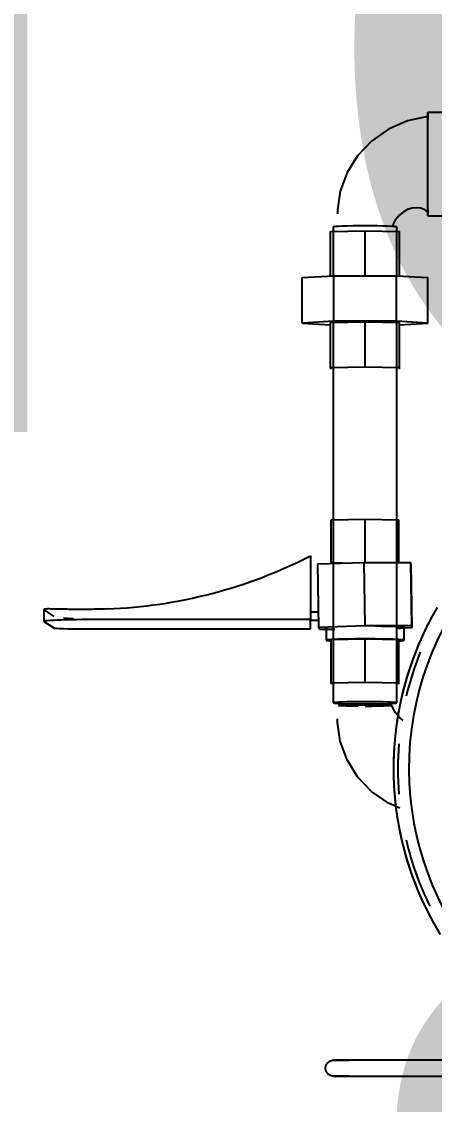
# Model space of a CAD drawing. Extents: x 15525 to 50715, y -3252 to 56414.
# Drawn here: x 38497.1 to 38662, y 32066.6 to 32499 of the extents above; entities that cross this region are included whole.
import ezdxf

# ---------------------------------------------------------------- set-up
doc = ezdxf.new("R2010")
doc.units = 0
doc.header["$MEASUREMENT"] = 0
doc.layers.add('H-Fixtures__Sink', color=252, linetype='CONTINUOUS')
doc.layers.add('RM$TXT', color=4, linetype='CONTINUOUS')
doc.styles.add('Arial', font='arial.ttf')

msp = doc.modelspace()

# ---------------------------------------------------------------- linework, layer by layer
at = {"layer": 'H-Fixtures__Sink'}
for p, q in [((38669.51, 32462.76), (38659.38, 32462.76)), ((38659.38, 32421.49), (38659.38, 32462.76)), ((38659.38, 32462.76), (38659.38, 32459.99)), ((38659.38, 32461.16), (38659.38, 32460.67)), ((38659.38, 32460.35), (38659.38, 32461.16)), ((38659.38, 32424.25), (38659.38, 32421.49)), ((38659.38, 32423.89), (38659.38, 32423.08)), ((38659.38, 32423.08), (38659.38, 32423.57)), ((38659.38, 32421.49), (38669.51, 32421.49)), ((38620.5, 32415.18), (38634.29, 32415.44)), ((38620.5, 32397.43), (38620.5, 32415.18)), ((38621.59, 32417.04), (38621.59, 32397.49)), ((38634.29, 32415.44), (38648.09, 32415.18)), ((38634.29, 32397.5), (38634.29, 32415.44)), ((38646.99, 32397.49), (38646.99, 32417.04)), ((38648.09, 32397.43), (38648.09, 32415.18)), ((38609.2, 32396.79), (38621.75, 32397.5)), ((38621.75, 32397.5), (38646.84, 32397.5)), ((38621.75, 32379.36), (38621.75, 32397.5)), ((38646.84, 32397.5), (38659.38, 32396.79)), ((38646.84, 32379.36), (38646.84, 32397.5)), ((38609.2, 32378.64), (38609.2, 32396.79)), ((38659.38, 32378.64), (38659.38, 32396.79)), ((38621.75, 32379.36), (38609.2, 32378.64)), ((38609.2, 32378.64), (38620.5, 32377.99)), ((38620.5, 32378.89), (38634.29, 32379.15)), ((38620.5, 32360.74), (38620.5, 32378.89)), ((38621.59, 32379.35), (38621.59, 32226.98)), ((38646.84, 32379.36), (38621.75, 32379.36)), ((38634.29, 32379.15), (38648.09, 32378.89)), ((38634.29, 32361), (38634.29, 32379.15)), ((38659.38, 32378.64), (38646.84, 32379.36)), ((38646.99, 32226.98), (38646.99, 32379.35)), ((38648.09, 32360.74), (38648.09, 32378.89)), ((38648.09, 32377.99), (38659.38, 32378.64)), ((38634.29, 32361), (38620.5, 32360.74)), ((38620.5, 32360.74), (38620.5, 32360.21)), ((38648.09, 32360.74), (38634.29, 32361)), ((38648.09, 32360.21), (38648.09, 32360.74)), ((38620.8, 32300.06), (38634.29, 32300.31)), ((38620.8, 32282.7), (38620.8, 32300.06)), ((38634.29, 32300.31), (38647.79, 32300.06)), ((38634.29, 32283.07), (38634.29, 32300.31)), ((38647.79, 32283.07), (38647.79, 32300.06)), ((38612.5, 32285.69), (38612.5, 32260.3)), ((38615.45, 32282.46), (38633.91, 32283.07)), ((38615.86, 32257.07), (38615.45, 32282.46)), ((38625.33, 32282.79), (38620.8, 32282.7)), ((38633.91, 32283.07), (38652.55, 32283.07)), ((38634.32, 32257.69), (38633.91, 32283.07)), ((38652.96, 32257.69), (38652.55, 32283.07)), ((38653.14, 32257.07), (38652.73, 32282.46)), ((38505.92, 32264.31), (38505.92, 32259.46)), ((38505.95, 32259.42), (38509.91, 32256.92)), ((38612.5, 32260.3), (38531.32, 32260.3)), ((38615.76, 32263.2), (38612.5, 32263.2)), ((38612.5, 32256.52), (38612.5, 32260.3)), ((38612.5, 32260.02), (38615.81, 32260.02)), ((38522.59, 32256.52), (38612.5, 32256.52)), ((38634.32, 32257.69), (38615.86, 32257.07)), ((38615.86, 32257.07), (38616.04, 32256.46)), ((38616.04, 32256.46), (38622.22, 32256.46)), ((38618.71, 32257.06), (38618.71, 32252)), ((38652.96, 32257.69), (38634.32, 32257.69)), ((38646.56, 32256.86), (38653.14, 32257.07)), ((38649.88, 32252), (38649.88, 32257.06)), ((38653.14, 32257.07), (38652.96, 32257.69)), ((38620.8, 32252.26), (38634.29, 32252.52)), ((38620.8, 32234.9), (38620.8, 32252.26)), ((38634.29, 32252.52), (38647.79, 32252.26)), ((38634.29, 32235.16), (38634.29, 32252.52)), ((38647.79, 32234.9), (38647.79, 32252.26)), ((38634.29, 32235.16), (38620.8, 32234.9)), ((38620.8, 32234.9), (38620.8, 32234.39)), ((38647.79, 32234.9), (38634.29, 32235.16)), ((38647.79, 32234.39), (38647.79, 32234.9)), ((38731.34, 32084.27), (38622.54, 32084.27)), ((38756.49, 32084.27), (38628.04, 32084.27)), ((38622.54, 32077.92), (38731.34, 32077.92)), ((38628.04, 32077.92), (38734.52, 32077.92))]:
    msp.add_line(p, q, dxfattribs=at)
at = {"layer": 'H-Fixtures__Sink', "flags": 128}
for points in [[(38659.38, 32461.17), (38651.19, 32459.36), (38643.59, 32456.04), (38636.88, 32451.35), (38631.3, 32445.49), (38627.07, 32438.72), (38624.36, 32431.32), (38623.27, 32423.87), (38623.24, 32422.3)], [(38659.38, 32423.07), (38658.14, 32423.91), (38656.62, 32424.47), (38654.92, 32424.68), (38653.11, 32424.51), (38651.28, 32423.94), (38649.52, 32422.99), (38648.16, 32421.9), (38646.36, 32419.78), (38644.96, 32417.04)], [(38505.95, 32264.27), (38507.93, 32262.85), (38509.91, 32261.45)], [(38663.09, 32265.11), (38660.61, 32260.68), (38658.31, 32256.15), (38656.18, 32251.54), (38654.25, 32246.84), (38652.5, 32242.07), (38650.95, 32237.23), (38649.59, 32232.34), (38648.43, 32227.39), (38647.47, 32222.41), (38646.7, 32217.39), (38646.14, 32212.34), (38645.78, 32207.27), (38645.63, 32202.19), (38645.67, 32197.11), (38645.92, 32192.04), (38646.37, 32186.98), (38647.03, 32181.94), (38647.88, 32176.94), (38648.94, 32171.97), (38650.19, 32167.04), (38651.64, 32162.18), (38653.28, 32157.37), (38655.12, 32152.63), (38657.14, 32147.97), (38659.34, 32143.4), (38661.73, 32138.91), (38664.29, 32134.53)], [(38623.63, 32225.9), (38623.99, 32225.99), (38625.06, 32226.08), (38626.75, 32226.15), (38628.96, 32226.21), (38631.53, 32226.24), (38634.29, 32226.25), (38637.06, 32226.24), (38639.63, 32226.21), (38641.84, 32226.15), (38643.53, 32226.08), (38644.6, 32225.99), (38644.96, 32225.91)], [(38631.53, 32225.56), (38628.96, 32225.6), (38626.75, 32225.65), (38625.06, 32225.73), (38623.99, 32225.81), (38623.63, 32225.9)], [(38644.96, 32225.9), (38644.6, 32225.81), (38643.53, 32225.73), (38641.84, 32225.65), (38639.63, 32225.6), (38637.06, 32225.56), (38634.29, 32225.55)], [(38649.52, 32219.95), (38648.16, 32221.04), (38646.36, 32223.17), (38644.96, 32225.91)], [(38648.13, 32184.92), (38643.59, 32186.9), (38636.88, 32191.59), (38631.3, 32197.45), (38627.07, 32204.22), (38624.36, 32211.62), (38623.27, 32219.07), (38623.24, 32220.64)], [(38618.52, 32081.09), (38618.52, 32081.22), (38618.53, 32081.35), (38618.54, 32081.47), (38618.56, 32081.6), (38618.58, 32081.72), (38618.61, 32081.85), (38618.64, 32081.97), (38618.68, 32082.09), (38618.72, 32082.21), (38618.77, 32082.33), (38618.82, 32082.44), (38618.88, 32082.56), (38618.94, 32082.67), (38619, 32082.78), (38619.07, 32082.88), (38619.14, 32082.99), (38619.22, 32083.09), (38619.3, 32083.19), (38619.39, 32083.28), (38619.48, 32083.37), (38619.57, 32083.46), (38619.67, 32083.54), (38619.77, 32083.62), (38619.87, 32083.69), (38619.98, 32083.76), (38620.08, 32083.83), (38620.2, 32083.89), (38620.31, 32083.95), (38620.42, 32084), (38620.54, 32084.05), (38620.66, 32084.09), (38620.78, 32084.13), (38620.9, 32084.17), (38621.03, 32084.2), (38621.15, 32084.22), (38621.28, 32084.24), (38621.4, 32084.25), (38621.53, 32084.26), (38621.66, 32084.27), (38621.69, 32084.27)], [(38622.54, 32084.27), (38622.42, 32084.27), (38622.31, 32084.27), (38622.2, 32084.27), (38622.11, 32084.27), (38622.02, 32084.27), (38621.95, 32084.27), (38621.88, 32084.27), (38621.82, 32084.27), (38621.78, 32084.27), (38621.74, 32084.27), (38621.71, 32084.27), (38621.7, 32084.27), (38621.69, 32084.27)], [(38621.69, 32084.27), (38621.7, 32084.27), (38621.71, 32084.27), (38621.74, 32084.27), (38621.77, 32084.27), (38621.82, 32084.27), (38621.87, 32084.27), (38621.94, 32084.27), (38622.01, 32084.27), (38622.1, 32084.27), (38622.19, 32084.27), (38622.3, 32084.27), (38622.41, 32084.27), (38622.53, 32084.27), (38622.66, 32084.27), (38622.8, 32084.27), (38622.95, 32084.27), (38623.1, 32084.27), (38623.27, 32084.27), (38623.44, 32084.27), (38623.62, 32084.27), (38623.8, 32084.27), (38624, 32084.27), (38624.19, 32084.27), (38624.4, 32084.27), (38624.61, 32084.27), (38624.83, 32084.27), (38625.05, 32084.27), (38625.27, 32084.27), (38625.51, 32084.27), (38625.74, 32084.27), (38625.98, 32084.27), (38626.22, 32084.27), (38626.47, 32084.27), (38626.71, 32084.27), (38626.96, 32084.27), (38627.21, 32084.27), (38627.47, 32084.27), (38627.72, 32084.27), (38627.97, 32084.27), (38628.04, 32084.27)], [(38621.69, 32077.92), (38621.56, 32077.92), (38621.44, 32077.93), (38621.31, 32077.94), (38621.19, 32077.96), (38621.06, 32077.98), (38620.94, 32078.01), (38620.81, 32078.04), (38620.69, 32078.08), (38620.57, 32078.12), (38620.46, 32078.17), (38620.34, 32078.22), (38620.23, 32078.28), (38620.11, 32078.34), (38620.01, 32078.4), (38619.9, 32078.47), (38619.8, 32078.55), (38619.7, 32078.62), (38619.6, 32078.71), (38619.5, 32078.79), (38619.41, 32078.88), (38619.33, 32078.97), (38619.24, 32079.07), (38619.17, 32079.17), (38619.09, 32079.27), (38619.02, 32079.38), (38618.95, 32079.48), (38618.89, 32079.6), (38618.83, 32079.71), (38618.78, 32079.82), (38618.73, 32079.94), (38618.69, 32080.06), (38618.65, 32080.18), (38618.62, 32080.3), (38618.59, 32080.43), (38618.56, 32080.55), (38618.54, 32080.68), (38618.53, 32080.8), (38618.52, 32080.93), (38618.52, 32081.06), (38618.52, 32081.09)], [(38628.04, 32077.92), (38627.79, 32077.92), (38627.53, 32077.92), (38627.28, 32077.92), (38627.03, 32077.92), (38626.78, 32077.92), (38626.53, 32077.92), (38626.29, 32077.92), (38626.04, 32077.92), (38625.8, 32077.92), (38625.57, 32077.92), (38625.34, 32077.92), (38625.11, 32077.92), (38624.89, 32077.92), (38624.67, 32077.92), (38624.46, 32077.92), (38624.25, 32077.92), (38624.05, 32077.92), (38623.85, 32077.92), (38623.67, 32077.92), (38623.49, 32077.92), (38623.31, 32077.92), (38623.15, 32077.92), (38622.99, 32077.92), (38622.84, 32077.92), (38622.7, 32077.92), (38622.57, 32077.92), (38622.44, 32077.92), (38622.33, 32077.92), (38622.22, 32077.92), (38622.12, 32077.92), (38622.04, 32077.92), (38621.96, 32077.92), (38621.89, 32077.92), (38621.83, 32077.92), (38621.78, 32077.92), (38621.75, 32077.92), (38621.72, 32077.92), (38621.7, 32077.92), (38621.69, 32077.92)], [(38621.69, 32077.92), (38621.7, 32077.92), (38621.71, 32077.92), (38621.74, 32077.92), (38621.77, 32077.92), (38621.82, 32077.92), (38621.87, 32077.92), (38621.94, 32077.92), (38622.01, 32077.92), (38622.1, 32077.92), (38622.19, 32077.92), (38622.3, 32077.92), (38622.41, 32077.92), (38622.53, 32077.92), (38622.54, 32077.92)]]:
    msp.add_lwpolyline(points, dxfattribs=at)
at = {"layer": 'H-Fixtures__Sink'}
for radius, start, end in [(120.83, 98.0511, 257.3235), (127, 151.2904, 154.1779), (127, 155.1227, 157.6701), (125.23, 158.2603, 166.71), (127, 159.5287, 168.5323), (127, 169.1276, 171.4994), (127, 175.5167, 186.6367), (125.23, 175.5017, 184.7208), (127, 187.3003, 189.7569), (127, 190.5179, 207.6518), (125.23, 193.1918, 206.0858)]:
    msp.add_arc((38772.62, 32200.82), radius, start, end, dxfattribs=at)
for centre, major_axis, ratio, start_param, end_param in [((38634.29, 32417.04), (-12.7, 0), 0.033033, 3.141593, 6.283185), ((38523.81, 32459.02), (-194.79, 0), 0.999454, 1.609371, 2.043546), ((38531.32, 32259.46), (-25.4, 0), 0.033033, 4.712389, 6.335545), ((38522.59, 32256.94), (-12.7, 0), 0.033033, 0.05236, 1.570796), ((38634.29, 32257.06), (-15.59, 0), 0.033033, 3.141593, 4.45059), ((38634.29, 32257.06), (15.59, 0), 0.033033, 5.759587, 6.283185), ((38634.29, 32252), (15.59, 0), 0.033033, 0, 3.141593), ((38634.29, 32252), (-15.59, 0), 0.033033, 0, 0.523599), ((38634.29, 32252), (-15.59, 0), 0.033033, 2.617994, 3.141593), ((38634.29, 32226.98), (-12.7, 0), 0.033033, 3.141593, 6.283185), ((38634.29, 32226.98), (-12.7, 0), 0.033033, 0, 3.141593)]:
    msp.add_ellipse(centre, major_axis=major_axis, ratio=ratio, start_param=start_param, end_param=end_param, dxfattribs=at)
msp.add_open_spline([(38531.32, 32264.48), (38528.57, 32264.38), (38523.06, 32264.25), (38516.91, 32264.3), (38512.8, 32264.38), (38509.34, 32264.46), (38506.41, 32264.5), (38505.81, 32264.36), (38505.95, 32264.27)], degree=3, knots=[0, 0, 0, 0, 0.2, 0.4, 0.5, 0.6, 0.8, 1, 1, 1, 1], dxfattribs=at)
msp.add_open_spline([(38513.86, 32260.93), (38515.02, 32260.83), (38516.4, 32260.74), (38517.89, 32260.68)], degree=3, dxfattribs=at)

# ---------------------------------------------------------------- texts
at = {"layer": 'RM$TXT', "insert": (38799.12, 30806.5), "char_height": 304.8, "attachment_point": 8, "style": 'Arial'}
msp.add_mtext('353B^M^JSTORES^M^JSTORE^M^J.83^M^J55-PVC (IND ENG)^M^J558-BIO INNOVATN HUB^M^J', dxfattribs=at)

doc.saveas('drawing.dxf')
